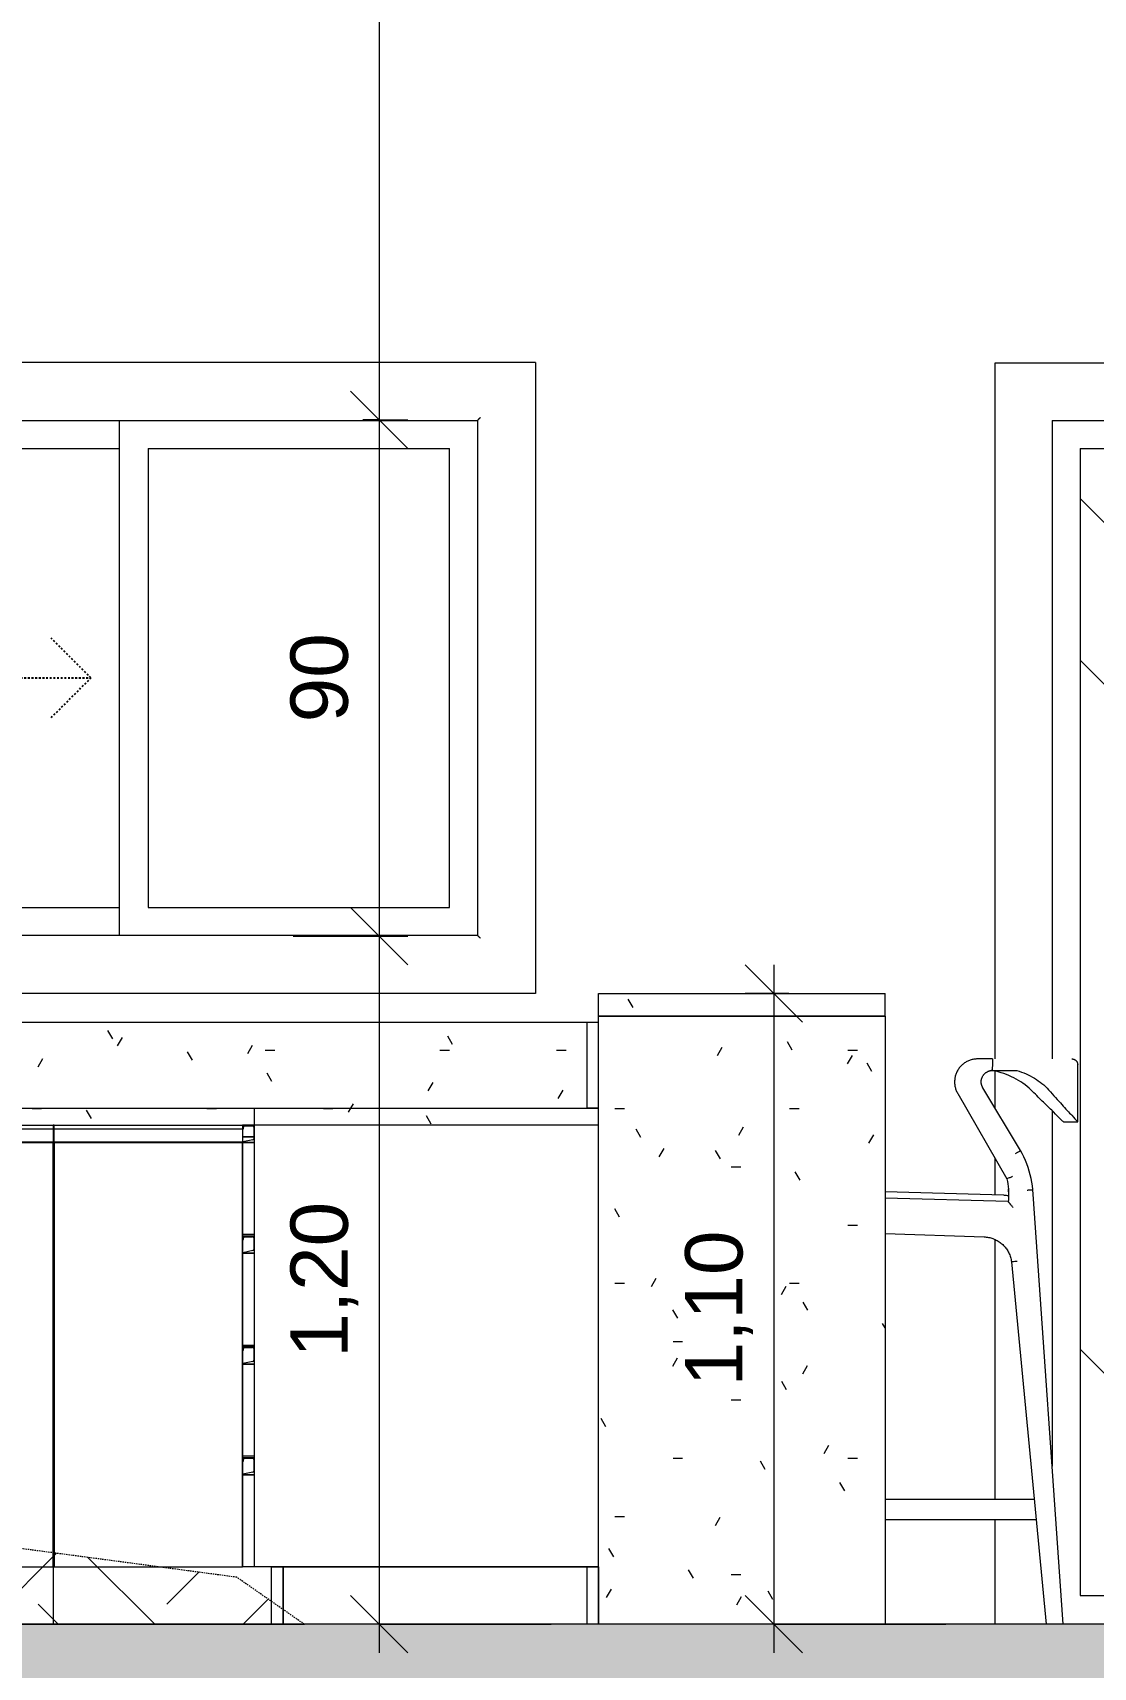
# Model space of a CAD drawing. Header units: millimetres. Extents: x -23755 to 62003, y -3000 to 6760.
# Drawn here: x -14766 to -12917, y 125 to 2975 of the extents above; entities that cross this region are included whole.
import ezdxf

# ---------------------------------------------------------------- set-up
doc = ezdxf.new("R2010")
doc.units = ezdxf.units.MM
doc.linetypes.add('Dash', pattern=[6.35, 3.175, -3.175])
doc.linetypes.add('Overhead', pattern=[3.96875, 2.38125, -1.5875])
for name, color, linetype, lineweight in [('A-ANNO-DIMS', 211, 'Continuous', 9), ('A-ANNO-DIMS-50', 211, 'Continuous', 9), ('A-DETL-GENF', 92, 'Continuous', 9), ('A-DETL-THIN', 151, 'Continuous', 9), ('A-DOOR', 31, 'Continuous', 9), ('A-FLOR-OVHD', 1, 'Overhead', 9), ('A-GLAZ', 151, 'Continuous', 9), ('A-GLAZ-HDLN', 1, 'Dash', 25), ('I-FURN', 30, 'Continuous', 9), ('Q-CASE', 31, 'Continuous', 9)]:
    doc.layers.add(name, color=color, linetype=linetype, lineweight=lineweight)
doc.styles.add('@Arial Unicode MS', font='', dxfattribs={"height": 100})
doc.styles.get('@Arial Unicode MS').set_extended_font_data('@Arial Unicode MS')
doc.dimstyles.new('CRT_-__Metros_-_Linha_de_chamada_3_5_mm', dxfattribs={"dimscale": 304.8, "dimtxt": 100.584485, "dimasz": 0.328084, "dimexe": 0.164042, "dimexo": 0.0625, "dimgap": 0.082021, "dimtad": 1, "dimdec": 0, "dimlfac": 0.1, "dimdsep": 46, "dimtxsty": '@Arial Unicode MS', "dimblk1": 'OBLIQUE', "dimblk2": 'OBLIQUE', "dimsah": 1, "dimcen": 0.09, "dimdle": 0.164042, "dimazin": 0, "dimtfac": 1, "dimtdec": 4, "dimtix": 1, "dimtmove": 0, "dimatfit": 3, "dimfxl": 0.984252, "dimfxlon": 1, "dimtvp": 1, "dimtolj": 1, "dimtzin": 0, "dimarcsym": 2})
doc.dimstyles.new('CRT_-__Metros_-_Linha_de_chamada_3_5_mm_1', dxfattribs={"dimscale": 304.8, "dimtxt": 100.584485, "dimasz": 0.328084, "dimexe": 0.164042, "dimexo": 0.0625, "dimgap": 0.082021, "dimtad": 1, "dimlfac": 0.001, "dimrnd": 0.01, "dimzin": 0, "dimdsep": 46, "dimtxsty": '@Arial Unicode MS', "dimblk1": 'OBLIQUE', "dimblk2": 'OBLIQUE', "dimsah": 1, "dimcen": 0.09, "dimdle": 0.164042, "dimazin": 0, "dimtfac": 1, "dimtdec": 4, "dimtix": 1, "dimtmove": 0, "dimatfit": 3, "dimfxl": 0.984252, "dimfxlon": 1, "dimtvp": 1, "dimtolj": 1, "dimtzin": 0, "dimarcsym": 2})
pattern_1 = [(0, (-11922.87, 2115.08), (406.4, 101.6), [16.764, -288.036, 16.764, -288.036, -1625.6]), (0, (-11922.87, 2115.08), (406.4, 101.6), [-609.6, 16.764, -592.836, 16.764, -288.036, -711.2]), (0, (-11922.87, 2115.08), (406.4, 101.6), [-1524, 16.764, -186.436, 16.764, -491.236]), (120, (-11770.47, 2165.88), (-291.1882, 301.1527), [16.764, -288.036, 16.764, -1913.636]), (120, (-11770.47, 2165.88), (-291.1882, 301.1527), [-321.564, -288.036, 16.764, -592.836, -1016]), (120, (-11770.47, 2165.88), (-291.1882, 301.1527), [-1219.2, 16.764, -288.036, 16.764, -694.436]), (120, (-11770.47, 2165.88), (-291.1882, 301.1527), [-1540.764, -186.436, 16.764, -491.236]), (240, (-11719.67, 2369.08), (-115.2118, -402.7527), [16.764, -288.036, 16.764, -1913.636]), (240, (-11719.67, 2369.08), (-115.2118, -402.7527), [-321.564, -288.036, 16.764, -592.836, -1016]), (240, (-11719.67, 2369.08), (-115.2118, -402.7527), [-1219.2, 16.764, -288.036, 16.764, -694.436]), (240, (-11719.67, 2369.08), (-115.2118, -402.7527), [-1540.764, -186.436, 16.764, -491.236])]

# ---------------------------------------------------------------- blocks, each defined once
blk = doc.blocks.new('CRT_GAB_COZ_Bancada com cuba - Bancada em U-4227795-A')
at = {"layer": 'Q-CASE'}
h = blk.add_hatch(dxfattribs=at)
h.set_pattern_fill('FP_1', color=256, style=0, pattern_type=2)
h.set_pattern_definition(pattern_1)
h.paths.add_polyline_path([(-13799.7, 1100), (-13799.7, 1250), (-15161.9, 1250), (-15161.4, 1108.5), (-15157.1, 1108.5), (-15157.1, 1102), (-14774.7, 1102), (-14774.7, 1100), (-13946.9, 1100)])
h.paths.add_polyline_path([(-16549.7, 1100), (-16509.7, 1100), (-16521.6, 1102), (-16529.7, 1105.4), (-16537.9, 1111.7), (-16544.3, 1120), (-16548.3, 1129.6), (-16549.7, 1140), (-16549.7, 1250), (-16559.7, 1250), (-16559.7, 1100)])
h.paths.add_polyline_path([(-15844.2, 1100), (-15584.7, 1100), (-15584.7, 1102), (-15202.3, 1102), (-15202.3, 1108.5), (-15197.5, 1108.5), (-15197.5, 1250), (-16539.7, 1250), (-16539.7, 1140), (-16538.6, 1132.2), (-16535.6, 1125), (-16529.7, 1117.9), (-16524.7, 1114), (-16517.4, 1111), (-16509.7, 1110), (-16487.1, 1110), (-16487.1, 1120), (-16367.4, 1120), (-16367.4, 1125.9), (-16366.6, 1125.9), (-16357.4, 1154.7), (-16354.2, 1158.9), (-16351.1, 1161.2), (-16348.4, 1162.2), (-16344.2, 1162.6), (-16245.4, 1162), (-16240, 1159.7), (-16237.5, 1161.3), (-16235, 1162.2), (-16230.9, 1162.6), (-16132, 1162), (-16126.7, 1159.7), (-16124.2, 1161.3), (-16121.7, 1162.2), (-16117.5, 1162.6), (-16018.7, 1162), (-16015, 1159.9), (-16012.8, 1157.8), (-16009.8, 1152.7), (-16007.3, 1145.1), (-16001.6, 1125.9), (-16000.8, 1125.9), (-16000.4, 1120), (-15944.2, 1120), (-15944.2, 1130), (-15909.3, 1126.5), (-15906, 1148.9), (-15877.5, 1145.8), (-15879.1, 1123.5), (-15844.2, 1120)])
h.paths.add_polyline_path([(-16138.2, 1146.7), (-16139.9, 1149.8), (-16143.2, 1152.3), (-16145.2, 1152.7), (-16145.4, 1152.8), (-16225, 1152.3), (-16227.8, 1150.3), (-16228.5, 1149.4), (-16229.6, 1146.7), (-16184.1, 1147), (-16138.3, 1146.7)])
h.paths.add_polyline_path([(-16024.9, 1146.7), (-16026.6, 1149.8), (-16029.9, 1152.3), (-16031.9, 1152.7), (-16033.2, 1152.8), (-16111.7, 1152.3), (-16114.4, 1150.3), (-16115.2, 1149.4), (-16116.2, 1146.7), (-16070.8, 1147), (-16025, 1146.7)])
h.paths.add_polyline_path([(-16251.5, 1146.7), (-16253.2, 1149.8), (-16256.5, 1152.3), (-16258.5, 1152.7), (-16259.9, 1152.8), (-16338.3, 1152.3), (-16341.1, 1150.3), (-16341.9, 1149.4), (-16342.9, 1146.7), (-16297.4, 1147), (-16251.6, 1146.7)])
h = blk.add_hatch(dxfattribs=at)
h.set_pattern_fill('FP_1', color=256, style=0, pattern_type=2)
h.set_pattern_definition(pattern_1)
h.paths.add_polyline_path([(-14380.7, 1070), (-14379.7, 1070), (-14379.7, 1100), (-15844.2, 1100), (-15844.2, 1070), (-14382.7, 1070)])
h.paths.add_polyline_path([(-15874.2, 1070), (-15874.2, 1100), (-15876.2, 1100), (-15876.2, 1070)])
h = blk.add_hatch(dxfattribs=at)
h.set_pattern_fill('FP_1', color=256, style=0, pattern_type=2)
h.set_pattern_definition(pattern_1)
h.paths.add_polyline_path([(-13779.7, 1070), (-13779.7, 1100), (-14379.7, 1100), (-14379.7, 1070), (-13783.4, 1070)])
for p, q in [((-15161.9, 1250), (-13799.7, 1250)), ((-15844.2, 1100), (-14379.7, 1100)), ((-14728.7, 1070), (-14730.7, 1070)), ((-14399.7, 1070), (-14400.7, 1070))]:
    blk.add_line(p, q, dxfattribs=at)
at = {"layer": 'Q-CASE', "color": 55}
for p, q in [((-13799.7, 1250), (-13779.7, 1250)), ((-13799.7, 1100), (-13799.7, 1250)), ((-13779.7, 1100), (-13779.7, 1250)), ((-14379.7, 1100), (-13779.7, 1100)), ((-14379.7, 1070), (-14379.7, 1100)), ((-13779.7, 1100), (-13799.7, 1100)), ((-13779.7, 1070), (-13779.7, 1100)), ((-13779.7, 1070), (-14379.7, 1070))]:
    blk.add_line(p, q, dxfattribs=at)
blk = doc.blocks.new('CRT_JAN_Correr_Vidro e Madeira_4 Folhas - 240x90 cm p 120-4151385-A')
at = {"layer": 'A-GLAZ'}
for p, q in [((-13889.7, 2400), (-16489.7, 2400)), ((-13889.7, 2400), (-13889.7, 1300)), ((-16388.7, 2299), (-13990.7, 2299)), ((-14614.7, 1401), (-14614.7, 2299)), ((-13990.7, 2299), (-13990.7, 1401)), ((-15139.7, 2250), (-14614.7, 2250)), ((-14564.7, 2250), (-14039.7, 2250)), ((-14564.7, 2250), (-14564.7, 1450)), ((-14039.7, 1450), (-14039.7, 2250)), ((-15139.7, 1450), (-14614.7, 1450)), ((-14564.7, 1450), (-14039.7, 1450)), ((-13990.7, 1401), (-15161.9, 1401)), ((-13889.7, 1300), (-15161.9, 1300))]:
    blk.add_line(p, q, dxfattribs=at)
for points, knots in [([(-13985.7, 2304), (-13986.1, 2303.6), (-13986.7, 2302.9), (-13987.6, 2302.1), (-13988.1, 2301.6), (-13988.4, 2301.2), (-13988.8, 2300.9), (-13989.1, 2300.5), (-13989.4, 2300.2), (-13989.7, 2300), (-13990, 2299.7), (-13990.3, 2299.4), (-13990.6, 2299.1), (-13990.6, 2299), (-13990.7, 2299)], [-1, -1, -1, -1, -0.833333, -0.75, -0.666667, -0.625, -0.583333, -0.5, -0.458333, -0.416667, -0.333333, -0.25, -0.166667, 0, 0, 0, 0]), ([(-13990.7, 1401), (-13990.7, 1401), (-13990.6, 1400.9), (-13990.3, 1400.6), (-13990, 1400.3), (-13989.7, 1400), (-13989.4, 1399.8), (-13989.1, 1399.5), (-13988.7, 1399.1), (-13988.2, 1398.6), (-13987.9, 1398.2), (-13987.5, 1397.8), (-13986.7, 1397.1), (-13986.1, 1396.4), (-13985.7, 1396)], [0, 0, 0, 0, 0.166667, 0.25, 0.333333, 0.416667, 0.458333, 0.5, 0.583333, 0.666667, 0.708333, 0.75, 0.833333, 1, 1, 1, 1])]:
    blk.add_open_spline(points, degree=3, knots=knots, dxfattribs=at)
at = {"layer": 'A-GLAZ-HDLN'}
for p, q in [((-14664.7, 1850), (-14735.4, 1920.7)), ((-15104.7, 1850), (-14664.7, 1850)), ((-14664.7, 1850), (-14735.4, 1779.3))]:
    blk.add_line(p, q, dxfattribs=at)
blk = doc.blocks.new('Blks_Mob_Banqueta Minimalista_Brazilian Duda Stool - Madeira e Couro Cinza-3511299-A')
at = {"layer": 'I-FURN', "color": 254}
blk.add_line((-12944.2, 1076.1), (-12944.2, 1175.7), dxfattribs=at)
at = {"layer": 'I-FURN', "color": 254, "flags": 128}
for points in [[(-13118.9, 1185.7), (-13120.5, 1185.7), (-13122.1, 1185.6), (-13123.7, 1185.4), (-13125.3, 1185.2), (-13126.8, 1184.9), (-13128.4, 1184.6), (-13130, 1184.2), (-13131.5, 1183.7), (-13133, 1183.2), (-13134.5, 1182.6), (-13135.9, 1181.9), (-13137.4, 1181.2), (-13138.8, 1180.4), (-13140.1, 1179.6), (-13141.5, 1178.7), (-13142.8, 1177.8), (-13144.1, 1176.8), (-13145.3, 1175.8), (-13146.5, 1174.7), (-13147.6, 1173.6), (-13148.7, 1172.4), (-13149.7, 1171.2), (-13150.7, 1170), (-13151.7, 1168.7), (-13152.6, 1167.3), (-13153.4, 1166), (-13154.2, 1164.6), (-13154.9, 1163.2), (-13155.6, 1161.7), (-13156.2, 1160.2), (-13156.7, 1158.7), (-13157.2, 1157.2), (-13157.7, 1155.7), (-13158, 1154.1), (-13158.3, 1152.5), (-13158.6, 1150.9), (-13158.7, 1149.4), (-13158.9, 1147.8), (-13158.9, 1146.2), (-13158.9, 1144.6), (-13158.8, 1143), (-13158.7, 1141.4), (-13158.5, 1139.8), (-13158.2, 1138.2), (-13157.9, 1136.6), (-13157.5, 1135.1), (-13157, 1133.6), (-13156.5, 1132), (-13155.9, 1130.5), (-13155.3, 1129.1), (-13154.6, 1127.6), (-13153.8, 1126.2), (-13153.5, 1125.7)], [(-12953.8, 1185.7), (-12953.4, 1185.7), (-12953, 1185.7), (-12952.6, 1185.6), (-12952.3, 1185.5), (-12951.9, 1185.4), (-12951.5, 1185.3), (-12951.1, 1185.2), (-12950.7, 1185.1), (-12950.3, 1184.9), (-12950, 1184.8), (-12949.6, 1184.6), (-12949.3, 1184.4), (-12948.9, 1184.2), (-12948.6, 1184), (-12948.3, 1183.7), (-12948, 1183.5), (-12947.6, 1183.2), (-12947.4, 1183), (-12947.1, 1182.7), (-12946.8, 1182.4), (-12946.5, 1182.1), (-12946.3, 1181.8), (-12946, 1181.5), (-12945.8, 1181.1), (-12945.6, 1180.8), (-12945.4, 1180.4), (-12945.2, 1180.1)], [(-12945.1, 1179.7), (-12944.9, 1179.3), (-12944.8, 1179), (-12944.7, 1178.6), (-12944.6, 1178.2), (-12944.5, 1177.8), (-12944.4, 1177.4), (-12944.3, 1177), (-12944.3, 1176.6), (-12944.3, 1176.2), (-12944.2, 1175.8), (-12944.2, 1175.7)], [(-13022.5, 957.8), (-13023.2, 964.4), (-13024.2, 970.9), (-13025.4, 977.4), (-13026.9, 983.8), (-13028.6, 990.2), (-13030.6, 996.5), (-13032.9, 1002.7), (-13035.4, 1008.8), (-13038.1, 1014.8), (-13041.1, 1020.7), (-13044, 1025.9)]]:
    blk.add_lwpolyline(points, dxfattribs=at)
blk = doc.blocks.new('Blks_Coz_Bancada para Banquetas - Madeira-3512688-A')
at = {"layer": 'Q-CASE'}
h = blk.add_hatch(dxfattribs=at)
h.set_pattern_fill('FP_1', color=256, style=0, pattern_type=2)
h.set_pattern_definition(pattern_1)
h.paths.add_polyline_path([(-13279.7, 1260), (-13279.7, 1300), (-13779.7, 1300), (-13779.7, 1260), (-13293, 1260)])
h = blk.add_hatch(dxfattribs=at)
h.set_pattern_fill('FP_1', color=256, style=0, pattern_type=2)
h.set_pattern_definition(pattern_1)
h.paths.add_polyline_path([(-13279.7, 200), (-13279.7, 1260), (-13779.7, 1260), (-13779.7, 200), (-13293, 200)])
at = {"layer": 'Q-CASE', "color": 55}
for p, q in [((-13779.7, 1300), (-13279.7, 1300)), ((-13779.7, 1260), (-13779.7, 1300)), ((-13279.7, 1260), (-13279.7, 1300)), ((-13779.7, 1250), (-13779.7, 1260)), ((-13779.7, 1260), (-13279.7, 1260)), ((-13279.7, 1260), (-13779.7, 1260)), ((-13279.7, 1260), (-13279.7, 200)), ((-13779.7, 200), (-13779.7, 1070))]:
    blk.add_line(p, q, dxfattribs=at)
blk = doc.blocks.new('Blks_Mob_Banqueta Minimalista_Brazilian Duda Stool - Madeira e Couro Cinza-3517035-A')
at = {"layer": 'I-FURN', "color": 254}
for p, q in [((-13092.5, 1185.7), (-13118.9, 1185.7)), ((-13092.5, 1185.7), (-13092.5, 1175.7)), ((-13092.5, 1165.7), (-13092.5, 1172.1)), ((-12944.2, 1076.1), (-12944.2, 1175.7)), ((-13092.5, 1165.7), (-13050.5, 1165.7)), ((-13153.5, 1125.7), (-13067.5, 976.7)), ((-13044, 1025.9), (-13109.6, 1135.4)), ((-12969.2, 1076.1), (-12944.2, 1076.1)), ((-13073.1, 948.2), (-13279.7, 954)), ((-13065.5, 937.1), (-13279.7, 943.1)), ((-12969.3, 200), (-13022.5, 957.8)), ((-13279.7, 881.5), (-13107.5, 875.5)), ((-13059.7, 831.7), (-12999.3, 200)), ((-13019.8, 417.5), (-13279.7, 417.5)), ((-13279.7, 382.5), (-13016.5, 382.5))]:
    blk.add_line(p, q, dxfattribs=at)
at = {"layer": 'I-FURN', "color": 254, "flags": 128}
for points in [[(-13118.9, 1185.7), (-13120.5, 1185.7), (-13122.1, 1185.6), (-13123.7, 1185.4), (-13125.3, 1185.2), (-13126.8, 1184.9), (-13128.4, 1184.6), (-13130, 1184.2), (-13131.5, 1183.7), (-13133, 1183.2), (-13134.5, 1182.6), (-13135.9, 1181.9), (-13137.4, 1181.2), (-13138.8, 1180.4), (-13140.1, 1179.6), (-13141.5, 1178.7), (-13142.8, 1177.8), (-13144.1, 1176.8), (-13145.3, 1175.8), (-13146.5, 1174.7), (-13147.6, 1173.6), (-13148.7, 1172.4), (-13149.7, 1171.2), (-13150.7, 1170), (-13151.7, 1168.7), (-13152.6, 1167.3), (-13153.4, 1166), (-13154.2, 1164.6), (-13154.9, 1163.2), (-13155.6, 1161.7), (-13156.2, 1160.2), (-13156.7, 1158.7), (-13157.2, 1157.2), (-13157.7, 1155.7), (-13158, 1154.1), (-13158.3, 1152.5), (-13158.6, 1150.9), (-13158.7, 1149.4), (-13158.9, 1147.8), (-13158.9, 1146.2), (-13158.9, 1144.6), (-13158.8, 1143), (-13158.7, 1141.4), (-13158.5, 1139.8), (-13158.2, 1138.2), (-13157.9, 1136.6), (-13157.5, 1135.1), (-13157, 1133.6), (-13156.5, 1132), (-13155.9, 1130.5), (-13155.3, 1129.1), (-13154.6, 1127.6), (-13153.8, 1126.2), (-13153.5, 1125.7)], [(-13092.5, 1175.7), (-13092.5, 1173.5), (-13092.5, 1172.3)], [(-12954.2, 1185.7), (-12953.8, 1185.7), (-12953.4, 1185.7), (-12953, 1185.7), (-12952.6, 1185.6), (-12952.3, 1185.5), (-12951.9, 1185.4), (-12951.5, 1185.3), (-12951.1, 1185.2), (-12950.7, 1185.1), (-12950.3, 1184.9), (-12950, 1184.8), (-12949.6, 1184.6), (-12949.3, 1184.4), (-12948.9, 1184.2), (-12948.6, 1184), (-12948.3, 1183.7), (-12948, 1183.5), (-12947.6, 1183.2), (-12947.4, 1183), (-12947.1, 1182.7), (-12946.8, 1182.4), (-12946.5, 1182.1), (-12946.3, 1181.8), (-12946, 1181.5), (-12945.8, 1181.1), (-12945.6, 1180.8), (-12945.4, 1180.4), (-12945.2, 1180.1), (-12945.1, 1179.7), (-12944.9, 1179.3), (-12944.8, 1179), (-12944.7, 1178.6), (-12944.6, 1178.2), (-12944.5, 1177.8), (-12944.4, 1177.4), (-12944.3, 1177), (-12944.3, 1176.6), (-12944.3, 1176.2), (-12944.2, 1175.8), (-12944.2, 1175.7)], [(-13109.6, 1135.4), (-13110, 1136.1), (-13110.4, 1136.8), (-13110.7, 1137.6), (-13111, 1138.3), (-13111.3, 1139.1), (-13111.6, 1139.8), (-13111.8, 1140.6), (-13112, 1141.4), (-13112.1, 1142.1), (-13112.3, 1142.9), (-13112.4, 1143.7), (-13112.4, 1144.5), (-13112.5, 1145.3), (-13112.5, 1146.1), (-13112.4, 1146.9), (-13112.4, 1147.7), (-13112.3, 1148.5), (-13112.1, 1149.3), (-13112, 1150.1), (-13111.8, 1150.9), (-13111.6, 1151.6), (-13111.3, 1152.4), (-13111, 1153.1), (-13110.7, 1153.9), (-13110.4, 1154.6), (-13110, 1155.3), (-13109.6, 1156), (-13109.2, 1156.7), (-13108.7, 1157.3), (-13108.3, 1158), (-13107.8, 1158.6), (-13107.2, 1159.2), (-13106.7, 1159.8), (-13106.1, 1160.3), (-13105.5, 1160.9), (-13104.9, 1161.4), (-13104.3, 1161.9), (-13103.6, 1162.3), (-13102.9, 1162.8), (-13102.2, 1163.2), (-13101.5, 1163.5), (-13100.8, 1163.9), (-13100.1, 1164.2), (-13099.3, 1164.5), (-13098.6, 1164.8), (-13097.8, 1165), (-13097, 1165.2), (-13096.3, 1165.4), (-13095.5, 1165.5), (-13094.7, 1165.6), (-13093.9, 1165.7), (-13093.1, 1165.7), (-13092.5, 1165.7)], [(-13022.5, 957.8), (-13023.2, 964.4), (-13024.2, 970.9), (-13025.4, 977.4), (-13026.9, 983.8), (-13028.6, 990.2), (-13030.6, 996.5), (-13032.9, 1002.7), (-13035.4, 1008.8), (-13038.1, 1014.8), (-13041.1, 1020.7), (-13044, 1025.9)], [(-13067.5, 976.7), (-13066.6, 972.2), (-13065.8, 967.7), (-13065.3, 963.1), (-13064.9, 958.5), (-13064.7, 953.9), (-13064.6, 949.3), (-13064.8, 944.8), (-13065.1, 940.2), (-13065.5, 937.1)], [(-13107.5, 875.5), (-13105.5, 875.4), (-13103.6, 875.2), (-13101.6, 874.9), (-13099.6, 874.6), (-13097.6, 874.2), (-13095.7, 873.7), (-13093.8, 873.1), (-13091.9, 872.4), (-13090, 871.7), (-13088.2, 870.9), (-13086.4, 870), (-13084.7, 869), (-13082.9, 868), (-13081.3, 866.9), (-13079.6, 865.8), (-13078, 864.6), (-13076.5, 863.3), (-13075, 861.9), (-13073.6, 860.5), (-13072.2, 859.1), (-13070.9, 857.6), (-13069.7, 856), (-13068.5, 854.4), (-13067.4, 852.8), (-13066.3, 851.1), (-13065.3, 849.3), (-13064.4, 847.5), (-13063.5, 845.7), (-13062.8, 843.9), (-13062.1, 842), (-13061.5, 840.1), (-13060.9, 838.2), (-13060.4, 836.2), (-13060.1, 834.3), (-13059.7, 832.3), (-13059.7, 831.7)]]:
    blk.add_lwpolyline(points, dxfattribs=at)
at = {"layer": 'I-FURN', "color": 254}
for centre, radius, start, end in [((-13092.5, 1145.7), 20, 90, 103.4382), ((-13092.5, 1145.7), 20, 90, 103.4382), ((-13179.6, 951), 115, 1.4701, 4.01)]:
    blk.add_arc(centre, radius, start, end, dxfattribs=at)
for points in [[(-13025.8, 1131.8), (-13030, 1136), (-13039.3, 1143.6), (-13055.1, 1153), (-13072.9, 1160.3), (-13085.8, 1164.1), (-13092.5, 1165.7)], [(-13050.5, 1165.7), (-13044.9, 1164), (-13034.1, 1160), (-13019.4, 1152.4), (-13006.2, 1143.2), (-12998.5, 1135.8), (-12994.9, 1131.8)], [(-13052.6, 1020.9), (-13051.9, 1021.2), (-13051.3, 1021.6), (-13050.7, 1022)], [(-13050.7, 1022), (-13050, 1022.4), (-13049.4, 1022.7), (-13048.8, 1023.1)], [(-13048.8, 1023.1), (-13048.3, 1023.4), (-13047.7, 1023.7), (-13047.2, 1024)], [(-13047.2, 1024), (-13046.7, 1024.3), (-13046.2, 1024.6), (-13045.8, 1024.8)], [(-13045.8, 1024.8), (-13045.4, 1025.1), (-13045.1, 1025.3), (-13044.8, 1025.4)], [(-13073.1, 948.2), (-13070.4, 948.1), (-13067.7, 947.8), (-13065.1, 947.4)], [(-13032.5, 957), (-13031.6, 957.1), (-13030.7, 957.2), (-13029.9, 957.2)], [(-13029.9, 957.2), (-13029, 957.3), (-13028.2, 957.4), (-13027.5, 957.4)], [(-13027.5, 957.4), (-13026.7, 957.5), (-13026, 957.5), (-13025.4, 957.6)], [(-13025.4, 957.6), (-13024.8, 957.6), (-13024.3, 957.7), (-13023.8, 957.7)], [(-13023.8, 957.7), (-13023, 957.8), (-13022.5, 957.8), (-13022.5, 957.8)]]:
    blk.add_open_spline(points, degree=3, dxfattribs=at)
for points, knots in [([(-12969.2, 1076.1), (-12969.2, 1076.1), (-12970.4, 1077.2), (-12976.6, 1083.4), (-12988.8, 1095.5), (-13005.4, 1111.8), (-13018.7, 1124.8), (-13025.8, 1131.8)], [0.5000184, 0.5000184, 0.5000184, 0.5000184, 0.5714286, 0.6785714, 0.7857143, 0.8928571, 1, 1, 1, 1]), ([(-12994.9, 1131.8), (-12990.7, 1127), (-12982.6, 1118), (-12968, 1101.9), (-12953.4, 1086), (-12945.4, 1077.4), (-12944.2, 1076.1), (-12944.2, 1076.1)], [0, 0, 0, 0, 0.0714286, 0.1428571, 0.2857143, 0.4285714, 0.4999773, 0.4999773, 0.4999773, 0.4999773]), ([(-13044.8, 1025.4), (-13044.7, 1025.5), (-13044.2, 1025.8), (-13044, 1025.9), (-13044, 1025.9)], [0.7142857, 0.7142857, 0.7142857, 0.7142857, 0.7857143, 1, 1, 1, 1]), ([(-13058.1, 980.5), (-13059.2, 980), (-13061.3, 979.2), (-13064.4, 978), (-13066.9, 977), (-13067.5, 976.7), (-13067.5, 976.7)], [-1, -1, -1, -1, -0.785714, -0.571429, -0.285714, 0, 0, 0, 0]), ([(-13057, 926.8), (-13057.5, 927.5), (-13058.6, 928.9), (-13060, 930.5), (-13060.9, 931.7), (-13061.4, 932.3), (-13061.8, 932.7), (-13062.1, 933.2), (-13062.5, 933.6), (-13062.8, 934), (-13063.3, 934.5), (-13063.7, 935), (-13064.1, 935.5), (-13064.4, 935.8), (-13064.6, 936.1), (-13064.8, 936.3), (-13065, 936.6), (-13065.2, 936.8), (-13065.4, 937), (-13065.5, 937.1), (-13065.5, 937.1)], [0, 0, 0, 0, 0.142857, 0.285714, 0.357143, 0.392857, 0.428571, 0.464286, 0.5, 0.535714, 0.571429, 0.642857, 0.678571, 0.714286, 0.75, 0.785714, 0.821429, 0.857143, 0.928571, 1, 1, 1, 1]), ([(-13049.7, 832.8), (-13050.5, 832.8), (-13052, 832.6), (-13054.8, 832.3), (-13057.5, 832), (-13059.3, 831.8), (-13059.7, 831.7), (-13059.7, 831.7)], [0, 0, 0, 0, 0.142857, 0.285714, 0.571429, 0.785714, 1, 1, 1, 1])]:
    blk.add_open_spline(points, degree=3, knots=knots, dxfattribs=at)
blk = doc.blocks.new('Porta correr 4 folhas - 420 x 210-3586394-A')
at = {"layer": 'A-DOOR'}
h = blk.add_hatch(dxfattribs=at)
h.set_pattern_fill('FP_6', color=256, style=0, pattern_type=2)
h.set_pattern_definition([(135, (-12464.7, 200), (-969.87, 2586.3), [17145, -2286, 5715, -1143]), (135, (-13984.8, 771.5), (1883.2, 266.7), [3429, -377.2, 6858, -857.25]), (135, (-13036.15, 1171.55), (-3661.25, 4744.27), [9144, -1600.2, 4572, -1143])])
h.paths.add_polyline_path([(-12639.1, 250), (-12289.7, 250), (-12289.7, 1586.7), (-11989.7, 1786.7), (-11989.7, 2250), (-12939.7, 2250), (-12939.7, 250)])
h.paths.add_polyline_path([(-12264.7, 386.7), (-12009.7, 386.7), (-12009.7, 573.3), (-11989.7, 573.3), (-11989.7, 850.6), (-12264.7, 667.2), (-12264.7, 448.6)])
h.paths.add_polyline_path([(-12264.7, 703.3), (-11989.7, 886.7), (-11989.7, 1150.6), (-12264.8, 967.2), (-12264.7, 752.6)])
h.paths.add_polyline_path([(-12264.8, 1003.2), (-11989.7, 1186.7), (-11989.7, 1450.6), (-12264.9, 1267.1), (-12264.8, 1056.7)])
h.paths.add_polyline_path([(-12264.9, 1303.2), (-11989.7, 1486.7), (-11989.7, 1750.6), (-12265, 1567.1), (-12264.9, 1360.7)])
for p, q in [((-13088.7, 2399), (-13088.7, 1185.7)), ((-11071.2, 2399), (-13088.7, 2399)), ((-12988.7, 2299), (-12988.7, 1185.7)), ((-12988.7, 2299), (-11221.2, 2299)), ((-12939.7, 2250), (-12939.7, 250)), ((-12939.7, 2250), (-11989.7, 2250)), ((-13088.7, 1164.6), (-13088.7, 1100.5)), ((-12988.7, 1095.3), (-12988.7, 475.7)), ((-13088.7, 1013.3), (-13088.7, 948.6)), ((-13088.7, 870.7), (-13088.7, 417.5)), ((-13088.7, 382.5), (-13088.7, 200)), ((-12939.7, 250), (-12289.7, 250))]:
    blk.add_line(p, q, dxfattribs=at)
blk = doc.blocks.new('Blks_Coz_Caixa Baixa com 02 Portas - Branco-3748030-A')
at = {"layer": 'Q-CASE', "color": 55}
for p, q in [((-15529.7, 1070), (-15528.7, 1070)), ((-15529.7, 1070), (-15529.7, 334)), ((-15528.7, 1064), (-15528.7, 1070)), ((-15528.7, 1070), (-15130.7, 1070)), ((-15528.7, 1046.6), (-15528.7, 1064)), ((-15528.7, 1064), (-15130.7, 1064)), ((-15130.7, 1070), (-15130.7, 1064)), ((-15130.7, 1070), (-15128.7, 1070)), ((-15130.7, 1064), (-15130.7, 1046.6)), ((-15128.7, 1064), (-15128.7, 1070)), ((-15128.7, 1070), (-14730.7, 1070)), ((-15128.7, 1046.6), (-15128.7, 1064)), ((-15128.7, 1064), (-14730.7, 1064)), ((-14730.7, 1070), (-14730.7, 1064)), ((-14730.7, 1070), (-14729.7, 1070)), ((-14730.7, 1064), (-14730.7, 1046.6)), ((-14729.7, 324.4), (-14729.7, 1070)), ((-15528.7, 1044.7), (-15528.7, 1046.6)), ((-15528.7, 1041), (-15528.7, 1044.7)), ((-15528.7, 1040), (-15528.7, 1041)), ((-15528.7, 1041), (-15130.7, 1041)), ((-15130.7, 1040), (-15528.7, 1040)), ((-15528.7, 1040), (-15528.7, 334.2)), ((-15528.7, 1040), (-15130.7, 1040)), ((-15128.7, 1050), (-15130.7, 1050)), ((-15130.7, 1046.6), (-15130.7, 1044.7)), ((-15130.7, 1044.7), (-15130.7, 1041)), ((-15130.7, 1041), (-15130.7, 1040)), ((-15130.7, 369), (-15130.7, 1040)), ((-15128.7, 1044.7), (-15128.7, 1046.6)), ((-15128.7, 1041), (-15128.7, 1044.7)), ((-15128.7, 1040), (-15128.7, 1041)), ((-15128.7, 1041), (-14730.7, 1041)), ((-14730.7, 1040), (-15128.7, 1040)), ((-15128.7, 1040), (-15128.7, 369)), ((-15128.7, 1040), (-14730.7, 1040)), ((-14730.7, 1046.6), (-14730.7, 1044.7)), ((-14730.7, 1044.7), (-14730.7, 1041)), ((-14730.7, 1041), (-14730.7, 1040)), ((-14730.7, 324.6), (-14730.7, 1040)), ((-15130.7, 695), (-15128.7, 695)), ((-15128.7, 675), (-15130.7, 675))]:
    blk.add_line(p, q, dxfattribs=at)
at = {"layer": 'Q-CASE', "color": 43}
for p, q in [((-15130.7, 300), (-15130.7, 369)), ((-15128.7, 369), (-15128.7, 300)), ((-15529.7, 334), (-15529.7, 300)), ((-15528.7, 334.2), (-15528.7, 300)), ((-15130.7, 320), (-15128.7, 320)), ((-14730.7, 300), (-14730.7, 324.6)), ((-14729.7, 300), (-14729.7, 324.4)), ((-15529.7, 200), (-15529.7, 300)), ((-15528.7, 300), (-15529.7, 300)), ((-15528.7, 300), (-15130.7, 300)), ((-15128.7, 300), (-15130.7, 300)), ((-15128.7, 300), (-14730.7, 300)), ((-14729.7, 300), (-14730.7, 300)), ((-14729.7, 200), (-14729.7, 300))]:
    blk.add_line(p, q, dxfattribs=at)
blk = doc.blocks.new('Blks_Coz_Caixa Baixa com Gaveteiros_0001 - Branco-3751011-A')
at = {"layer": 'Q-CASE', "color": 55}
for centre, radius, start, end in [((-14396.7, 1067), 1.95, 90, 180), ((-14382.7, 1067), 2, 0, 90), ((-14382.7, 1046.6), 2, 346.9814, 0)]:
    blk.add_arc(centre, radius, start, end, dxfattribs=at)
blk = doc.blocks.new('Blks_Coz_Caixa Baixa de Canto - Branco-3891036-A')
at = {"layer": 'Q-CASE', "color": 55}
for p, q in [((-14729.7, 1070), (-14728.7, 1070)), ((-14729.7, 324.4), (-14729.7, 1070)), ((-14728.7, 1064), (-14728.7, 1070)), ((-14728.7, 1070), (-14400.7, 1070)), ((-14728.7, 1046.6), (-14728.7, 1064)), ((-14728.7, 1064), (-14400.7, 1064)), ((-14400.7, 1070), (-14400.7, 1064)), ((-14400.7, 1070), (-14399.7, 1070)), ((-14400.7, 1064), (-14400.7, 1046.6)), ((-14728.7, 1044.7), (-14728.7, 1046.6)), ((-14728.7, 1041), (-14728.7, 1044.7)), ((-14728.7, 1040), (-14728.7, 1041)), ((-14728.7, 1041), (-14400.7, 1041)), ((-14400.7, 1040), (-14728.7, 1040)), ((-14728.7, 1040), (-14728.7, 324.3)), ((-14728.7, 1040), (-14400.7, 1040)), ((-14380.7, 1050), (-14400.7, 1050)), ((-14400.7, 1050), (-14380.7, 1050)), ((-14400.7, 1046.6), (-14400.7, 1044.7)), ((-14400.7, 1044.7), (-14400.7, 1041)), ((-14400.7, 1041), (-14400.7, 1040)), ((-14400.7, 300), (-14400.7, 1040)), ((-14399.7, 320), (-14400.7, 320)), ((-14400.7, 320), (-14399.7, 320)), ((-14545.9, 300), (-14400.7, 300)), ((-14399.7, 300), (-14400.7, 300))]:
    blk.add_line(p, q, dxfattribs=at)
at = {"layer": 'Q-CASE', "color": 43}
for p, q in [((-14729.7, 300), (-14729.7, 324.4)), ((-14728.7, 324.3), (-14728.7, 300)), ((-14729.7, 200), (-14729.7, 300)), ((-14728.7, 300), (-14729.7, 300)), ((-14728.7, 300), (-14545.9, 300))]:
    blk.add_line(p, q, dxfattribs=at)
at = {"layer": 'Q-CASE', "color": 55}
for centre, radius, start, end in [((-14396.7, 1067), 1.95, 90, 180), ((-14382.7, 1067), 2, 0, 90), ((-14382.7, 1046.6), 2, 346.9814, 0)]:
    blk.add_arc(centre, radius, start, end, dxfattribs=at)
blk = doc.blocks.new('Blks_Coz_Caixa Baixa com 02 Portas - Branco-V37-A')
at = {"layer": 'Q-CASE', "color": 55}
for centre, radius, start, end in [((-14396.7, 1067), 1.95, 90, 180), ((-14396.7, 1067), 1.95, 90, 180), ((-14382.7, 1067), 2, 0, 90), ((-14382.7, 1067), 2, 0, 90), ((-14382.7, 1046.6), 2, 346.9814, 0), ((-14382.7, 1046.6), 2, 346.9814, 0)]:
    blk.add_arc(centre, radius, start, end, dxfattribs=at)
blk = doc.blocks.new('Blks_Coz_Caixa Baixa com 01 Porta - Branco 60cm de profundidade-3891319-A')
at = {"layer": 'Q-CASE', "color": 55}
for p, q in [((-14399.7, 876.8), (-14399.7, 879.5)), ((-14399.7, 847.8), (-14399.7, 870.8)), ((-14399.7, 683.7), (-14399.7, 686.3)), ((-14399.7, 654.7), (-14399.7, 677.7)), ((-14399.7, 490.5), (-14399.7, 493.2)), ((-14399.7, 461.5), (-14399.7, 484.5))]:
    blk.add_line(p, q, dxfattribs=at)
for centre, radius, start, end in [((-14396.7, 1067), 1.95, 90, 180), ((-14382.7, 1067), 2, 0, 90), ((-14382.7, 1046.6), 2, 346.9814, 0)]:
    blk.add_arc(centre, radius, start, end, dxfattribs=at)
blk = doc.blocks.new('Blks_Coz_Caixa Baixa com Gaveteiros_0001 - Branco 53cm largura-3891383-A')
at = {"layer": 'Q-CASE', "color": 55}
for p, q in [((-14379.7, 1070), (-14399.7, 1070)), ((-14399.7, 1070), (-14399.7, 1064)), ((-14399.7, 1064), (-14398.7, 1064)), ((-14398.7, 1064), (-14398.7, 1067)), ((-14396.7, 1069), (-14382.7, 1069)), ((-14380.7, 1067), (-14380.7, 1046.6)), ((-14379.7, 300), (-14379.7, 1070)), ((-13779.7, 300), (-13779.7, 1070)), ((-14382.2, 1044.7), (-14399.7, 1041)), ((-14399.7, 1041), (-14399.7, 1040)), ((-14399.7, 879.5), (-14399.7, 1040)), ((-14379.7, 1040), (-14399.7, 1040)), ((-14399.7, 1040), (-14379.7, 1040)), ((-14379.7, 879.5), (-14399.7, 879.5)), ((-14379.7, 876.8), (-14399.7, 876.8)), ((-14399.7, 876.8), (-14399.7, 870.8)), ((-14399.7, 870.8), (-14398.7, 870.8)), ((-14398.7, 870.8), (-14398.7, 873.9)), ((-14396.7, 875.8), (-14382.7, 875.8)), ((-14380.7, 873.8), (-14380.7, 853.5)), ((-14382.2, 851.5), (-14399.7, 847.8)), ((-14399.7, 847.8), (-14399.7, 846.8)), ((-14399.7, 686.3), (-14399.7, 846.8)), ((-14379.7, 846.8), (-14399.7, 846.8)), ((-14399.7, 846.8), (-14379.7, 846.8)), ((-14379.7, 686.3), (-14399.7, 686.3)), ((-14379.7, 683.7), (-14399.7, 683.7)), ((-14399.7, 683.7), (-14399.7, 677.7)), ((-14399.7, 677.7), (-14398.7, 677.7)), ((-14382.2, 658.3), (-14399.7, 654.7)), ((-14398.7, 677.7), (-14398.7, 680.7)), ((-14396.7, 682.7), (-14382.7, 682.7)), ((-14380.7, 680.7), (-14380.7, 660.3)), ((-14399.7, 654.7), (-14399.7, 653.7)), ((-14399.7, 493.2), (-14399.7, 653.7)), ((-14379.7, 653.7), (-14399.7, 653.7)), ((-14399.7, 653.7), (-14379.7, 653.7)), ((-14379.7, 493.2), (-14399.7, 493.2)), ((-14379.7, 490.5), (-14399.7, 490.5)), ((-14399.7, 490.5), (-14399.7, 484.5)), ((-14399.7, 484.5), (-14398.7, 484.5)), ((-14398.7, 484.5), (-14398.7, 487.5)), ((-14396.7, 489.5), (-14382.7, 489.5)), ((-14380.7, 487.5), (-14380.7, 467.1)), ((-14382.2, 465.2), (-14399.7, 461.5)), ((-14399.7, 461.5), (-14399.7, 460.5)), ((-14399.7, 300), (-14399.7, 460.5)), ((-14379.7, 460.5), (-14399.7, 460.5)), ((-14399.7, 460.5), (-14379.7, 460.5)), ((-14379.7, 300), (-14399.7, 300)), ((-13779.7, 300), (-14379.7, 300)), ((-14349.7, 300), (-14329.7, 300)), ((-14349.7, 239.7), (-14349.7, 300)), ((-14329.7, 300), (-13799.7, 300)), ((-14329.7, 225.8), (-14329.7, 300)), ((-14329.7, 300), (-14329.7, 225.8)), ((-13799.7, 200), (-13799.7, 300)), ((-13799.7, 300), (-13779.7, 300)), ((-13799.7, 200), (-13799.7, 300)), ((-13779.7, 300), (-13779.7, 200))]:
    blk.add_line(p, q, dxfattribs=at)
at = {"layer": 'Q-CASE', "color": 43}
for p, q in [((-14349.7, 200), (-14349.7, 239.7)), ((-14329.7, 200), (-14329.7, 225.8)), ((-14329.7, 225.8), (-14329.7, 200))]:
    blk.add_line(p, q, dxfattribs=at)
at = {"layer": 'Q-CASE', "color": 55}
for centre, radius, start, end in [((-14396.7, 1067), 1.95, 90, 180), ((-14382.7, 1067), 2, 0, 90), ((-14382.7, 1046.6), 2, 281.8887, 0), ((-14396.7, 873.9), 1.95, 90, 180), ((-14382.7, 873.8), 2, 0, 90), ((-14382.7, 853.5), 2, 281.8887, 0), ((-14396.7, 680.7), 1.95, 90, 180), ((-14382.7, 680.7), 2, 0, 90), ((-14382.7, 660.3), 2, 281.8887, 0), ((-14396.7, 487.5), 1.95, 90, 180), ((-14382.7, 487.5), 2, 0, 90), ((-14382.7, 467.1), 2, 281.8887, 0)]:
    blk.add_arc(centre, radius, start, end, dxfattribs=at)
blk = doc.blocks.new('DIMBLOCK11-A')
at = {"layer": 'A-ANNO-DIMS-50', "lineweight": 18, "transparency": 16777216}
for p, q in [((-14162, 4380.3), (-14212, 4430.3)), ((-14162, 4380.3), (-14112, 4330.3)), ((-14162, 2300), (-14212, 2350)), ((-14162, 2300), (-14112, 2250))]:
    blk.add_line(p, q, dxfattribs=at)
at = {"layer": 'A-ANNO-DIMS-50', "transparency": 16777216}
for p, q in [((-14162, 4430.3), (-14162, 2300)), ((-13862, 4380.3), (-14212, 4380.3)), ((-14162, 4380.3), (-13862, 4380.3)), ((-14190.9, 2300), (-14112, 2300)), ((-14162, 2300), (-14190.9, 2300))]:
    blk.add_line(p, q, dxfattribs=at)
at = {"layer": 'A-ANNO-DIMS-50', "color": 0, "transparency": 16777216, "insert": (-14316.8, 3204.9), "char_height": 100, "width": 324.675, "attachment_point": 1, "rotation": 90, "line_spacing_factor": 1.117605, "style": '@Arial Unicode MS'}
blk.add_mtext('2,08', dxfattribs=at)
blk = doc.blocks.new('_Oblique')
at = {"color": 0, "linetype": 'ByBlock', "lineweight": -2}
blk.add_line((-0.5, -0.5), (0.5, 0.5), dxfattribs=at)
blk = doc.blocks.new('DIMBLOCK12-A')
at = {"layer": 'A-ANNO-DIMS-50', "lineweight": 18, "transparency": 16777216}
for p, q in [((-14162, 2300), (-14212, 2350)), ((-14162, 2300), (-14112, 2250)), ((-14162, 1400), (-14212, 1450)), ((-14162, 1400), (-14112, 1350))]:
    blk.add_line(p, q, dxfattribs=at)
at = {"layer": 'A-ANNO-DIMS-50', "transparency": 16777216}
for p, q in [((-14190.9, 2300), (-14112, 2300)), ((-14162, 2300), (-14190.9, 2300)), ((-14162, 2300), (-14162, 1400)), ((-14311.8, 1400), (-14112, 1400)), ((-14162, 1400), (-14311.8, 1400))]:
    blk.add_line(p, q, dxfattribs=at)
at = {"layer": 'A-ANNO-DIMS-50', "color": 0, "transparency": 16777216, "insert": (-14316.8, 1772.6), "char_height": 100, "width": 185.873, "attachment_point": 1, "rotation": 90, "line_spacing_factor": 1.117605, "style": '@Arial Unicode MS'}
blk.add_mtext('90', dxfattribs=at)
blk = doc.blocks.new('DIMBLOCK13-A')
at = {"layer": 'A-ANNO-DIMS-50', "lineweight": 18, "transparency": 16777216}
for p, q in [((-14162, 1400), (-14212, 1450)), ((-14162, 1400), (-14112, 1350)), ((-14162, 200), (-14212, 250)), ((-14162, 200), (-14112, 150))]:
    blk.add_line(p, q, dxfattribs=at)
at = {"layer": 'A-ANNO-DIMS-50', "transparency": 16777216}
for p, q in [((-14311.8, 1400), (-14112, 1400)), ((-14162, 1400), (-14311.8, 1400)), ((-14162, 1400), (-14162, 150)), ((-13862, 200), (-14212, 200)), ((-14162, 200), (-13862, 200))]:
    blk.add_line(p, q, dxfattribs=at)
at = {"layer": 'A-ANNO-DIMS-50', "color": 0, "transparency": 16777216, "insert": (-14316.8, 664.7), "char_height": 100, "width": 324.675, "attachment_point": 1, "rotation": 90, "line_spacing_factor": 1.117605, "style": '@Arial Unicode MS'}
blk.add_mtext('1,20', dxfattribs=at)
blk = doc.blocks.new('DIMBLOCK16-A')
at = {"layer": 'A-ANNO-DIMS-50', "lineweight": 18, "transparency": 16777216}
for p, q in [((-13473.9, 1300), (-13523.9, 1350)), ((-13473.9, 1300), (-13423.9, 1250)), ((-13473.9, 200), (-13523.9, 250)), ((-13473.9, 200), (-13423.9, 150))]:
    blk.add_line(p, q, dxfattribs=at)
at = {"layer": 'A-ANNO-DIMS-50', "transparency": 16777216}
for p, q in [((-13473.9, 1350), (-13473.9, 150)), ((-13447.8, 1300), (-13523.9, 1300)), ((-13473.9, 1300), (-13447.8, 1300)), ((-13173.9, 200), (-13523.9, 200)), ((-13473.9, 200), (-13173.9, 200))]:
    blk.add_line(p, q, dxfattribs=at)
at = {"layer": 'A-ANNO-DIMS-50', "color": 0, "transparency": 16777216, "insert": (-13628.7, 614.7), "char_height": 100, "width": 324.675, "attachment_point": 1, "rotation": 90, "line_spacing_factor": 1.117605, "style": '@Arial Unicode MS'}
blk.add_mtext('1,10', dxfattribs=at)

msp = doc.modelspace()

# ---------------------------------------------------------------- hatches: boundary and pattern name
at = {"layer": 'A-DETL-GENF'}
h = msp.add_hatch(color=7, dxfattribs=at)
h.paths.add_polyline_path([(-5446.155, -1462.996), (-5299.651, -1462.996), (-5299.651, 100), (-3949.651, 100), (-3949.651, -250), (-3799.651, -250), (-3799.651, 180), (-5299.651, 180), (-5299.651, 200), (-19319.651, 200), (-19319.651, -250), (-19139.651, -250), (-19139.651, 100), (-5479.651, 100), (-5479.651, -1462.996)])
h.paths.add_polyline_path([(-8229.651, 2643.433), (-8229.651, 2900), (-5479.651, 2900), (-5479.651, 2680), (-5299.651, 2680), (-5299.651, 2898), (-3979.651, 2898), (-3979.651, 2680), (-3799.651, 2680), (-3799.651, 3000), (-8369.651, 3000), (-8369.651, 2643.433)])
h.paths.add_polyline_path([(-16725.974, 2700), (-16579.651, 2700), (-16579.651, 3000), (-19319.651, 3000), (-19319.651, 2700), (-19139.651, 2700), (-19139.651, 2900), (-16759.651, 2900), (-16759.651, 2700)])
h = msp.add_hatch(dxfattribs=at)
h.set_pattern_fill('FP_9', color=55, style=0, pattern_type=2)
h.set_pattern_definition([(45, (-11922.87, 2115.08), (0, 449.013), [317.5, -317.5]), (45, (-11838.68, 2030.9), (0, 449.013), [317.5, -317.5]), (45, (-11754.5, 1946.7), (0, 449.013), [317.5, -317.5]), (135, (-11922.87, 2171.2), (-449.013, 3e-14), [317.5, -317.5]), (135, (-11838.68, 2255.4), (-449.013, 3e-14), [317.5, -317.5]), (135, (-11754.5, 2339.6), (-449.013, 3e-14), [317.5, -317.5])])
h.paths.add_polyline_path([(-14437.315, 200), (-14292.507, 200), (-14410.469, 281.968), (-15064.7, 369.044), (-15364.7, 369.044), (-16159.988, 200), (-14600.791, 200)])

# ---------------------------------------------------------------- linework, layer by layer
at = {"layer": 'A-DETL-THIN'}
for p, q in [((-14292.507, 200), (-16159.988, 200)), ((-16159.988, 200), (-14292.507, 200)), ((-5299.651, 200), (-14292.507, 200))]:
    msp.add_line(p, q, dxfattribs=at)
at = {"layer": 'A-FLOR-OVHD'}
for p, q in [((-14410.469, 281.968), (-15064.7, 369.044)), ((-14292.507, 200), (-14410.469, 281.968))]:
    msp.add_line(p, q, dxfattribs=at)

# ---------------------------------------------------------------- block references
at = {"layer": 'A-DOOR'}
msp.add_blockref('Porta correr 4 folhas - 420 x 210-3586394-A', (0, 0), dxfattribs=at)
at = {"layer": 'A-GLAZ'}
msp.add_blockref('CRT_JAN_Correr_Vidro e Madeira_4 Folhas - 240x90 cm p 120-4151385-A', (0, 0), dxfattribs=at)
at = {"layer": 'I-FURN', "color": 254}
for name in ['Blks_Mob_Banqueta Minimalista_Brazilian Duda Stool - Madeira e Couro Cinza-3517035-A', 'Blks_Mob_Banqueta Minimalista_Brazilian Duda Stool - Madeira e Couro Cinza-3511299-A', 'Blks_Mob_Banqueta Minimalista_Brazilian Duda Stool - Madeira e Couro Cinza-3511299-A', 'Blks_Mob_Banqueta Minimalista_Brazilian Duda Stool - Madeira e Couro Cinza-3511299-A']:
    msp.add_blockref(name, (0, 0), dxfattribs=at)
at = {"layer": 'Q-CASE', "color": 7}
msp.add_blockref('CRT_GAB_COZ_Bancada com cuba - Bancada em U-4227795-A', (0, 0), dxfattribs=at)
at = {"layer": 'Q-CASE', "color": 55}
for name in ['Blks_Coz_Bancada para Banquetas - Madeira-3512688-A', 'Blks_Coz_Caixa Baixa com 02 Portas - Branco-3748030-A', 'Blks_Coz_Caixa Baixa de Canto - Branco-3891036-A', 'Blks_Coz_Caixa Baixa com Gaveteiros_0001 - Branco 53cm largura-3891383-A', 'Blks_Coz_Caixa Baixa com 01 Porta - Branco 60cm de profundidade-3891319-A', 'Blks_Coz_Caixa Baixa com Gaveteiros_0001 - Branco-3751011-A', 'Blks_Coz_Caixa Baixa com 02 Portas - Branco-V37-A']:
    msp.add_blockref(name, (0, 0), dxfattribs=at)

# ---------------------------------------------------------------- dimensions: what is measured, and where the dimension line sits
at = {"layer": 'A-ANNO-DIMS'}
for base, p1, p2, dimstyle, override, picture, middle in [((-14161.999, 2300), (-13861.999, 4380.337), (-14190.89, 2300), 'CRT_-__Metros_-_Linha_de_chamada_3_5_mm_1', {"dimpost": '<>', "dimfxl": 2106.174273}, 'DIMBLOCK11-A', (-14238.091, 3340.168)), ((-14161.999, 1400), (-14190.89, 2300), (-14311.789, 1400), 'CRT_-__Metros_-_Linha_de_chamada_3_5_mm', {"dimpost": '<>', "dimfxl": 908.084068}, 'DIMBLOCK12-A', (-14238.091, 1850)), ((-14161.999, 200), (-14311.789, 1400), (-13861.999, 200), 'CRT_-__Metros_-_Linha_de_chamada_3_5_mm_1', {"dimpost": '<>', "dimfxl": 1281.526837}, 'DIMBLOCK13-A', (-14238.091, 800)), ((-13473.893, 200), (-13447.834, 1300), (-13173.893, 200), 'CRT_-__Metros_-_Linha_de_chamada_3_5_mm_1', {"dimpost": '<>', "dimfxl": 1133.597718}, 'DIMBLOCK16-A', (-13549.984, 750))]:
    dim = msp.add_linear_dim(base=base, p1=p1, p2=p2, angle=90, dimstyle=dimstyle, override=override, dxfattribs=at)
    dim.commit()
    dim.dimension.update_dxf_attribs({"geometry": picture, "text_midpoint": middle})

doc.saveas('drawing.dxf')
